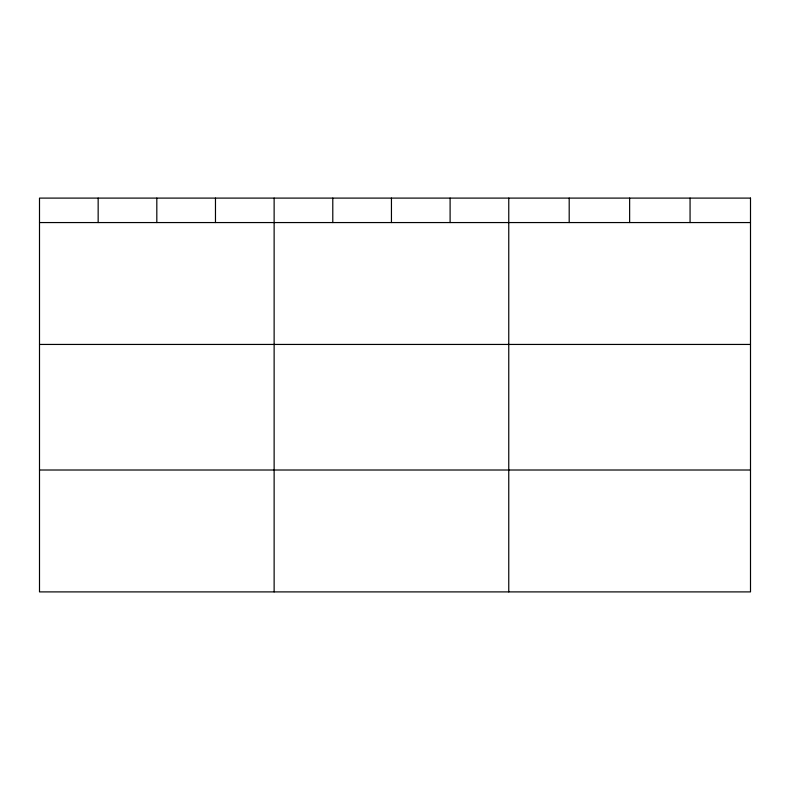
<?xml version="1.0" encoding="UTF-8"?>
<svg xmlns="http://www.w3.org/2000/svg" width="790" height="790" viewBox="0 0 790 790"><rect width="100%" height="100%" fill="white"/><g stroke="black" fill="none" stroke-linecap="round" stroke-linejoin="round"><path stroke-width="1.19" d="M39.5 222.563L750.5 222.563M39.5 344.44L750.5 344.44M39.5 470.01L750.5 470.01M690.065 198.102L690.065 222.563M629.63 198.102L629.63 222.563M569.195 198.102L569.195 222.563M508.76 198.102L508.76 591.898M450.103 198.102L450.103 222.563M391.445 198.102L391.445 222.563M332.788 198.102L332.788 222.563M274.13 198.102L274.13 591.898M215.472 198.102L215.472 222.563M156.815 198.102L156.815 222.563M98.158 198.102L98.158 222.563M750.5 198.102L39.5 198.102L39.5 591.898L750.5 591.898L750.5 198.102"/></g></svg>
